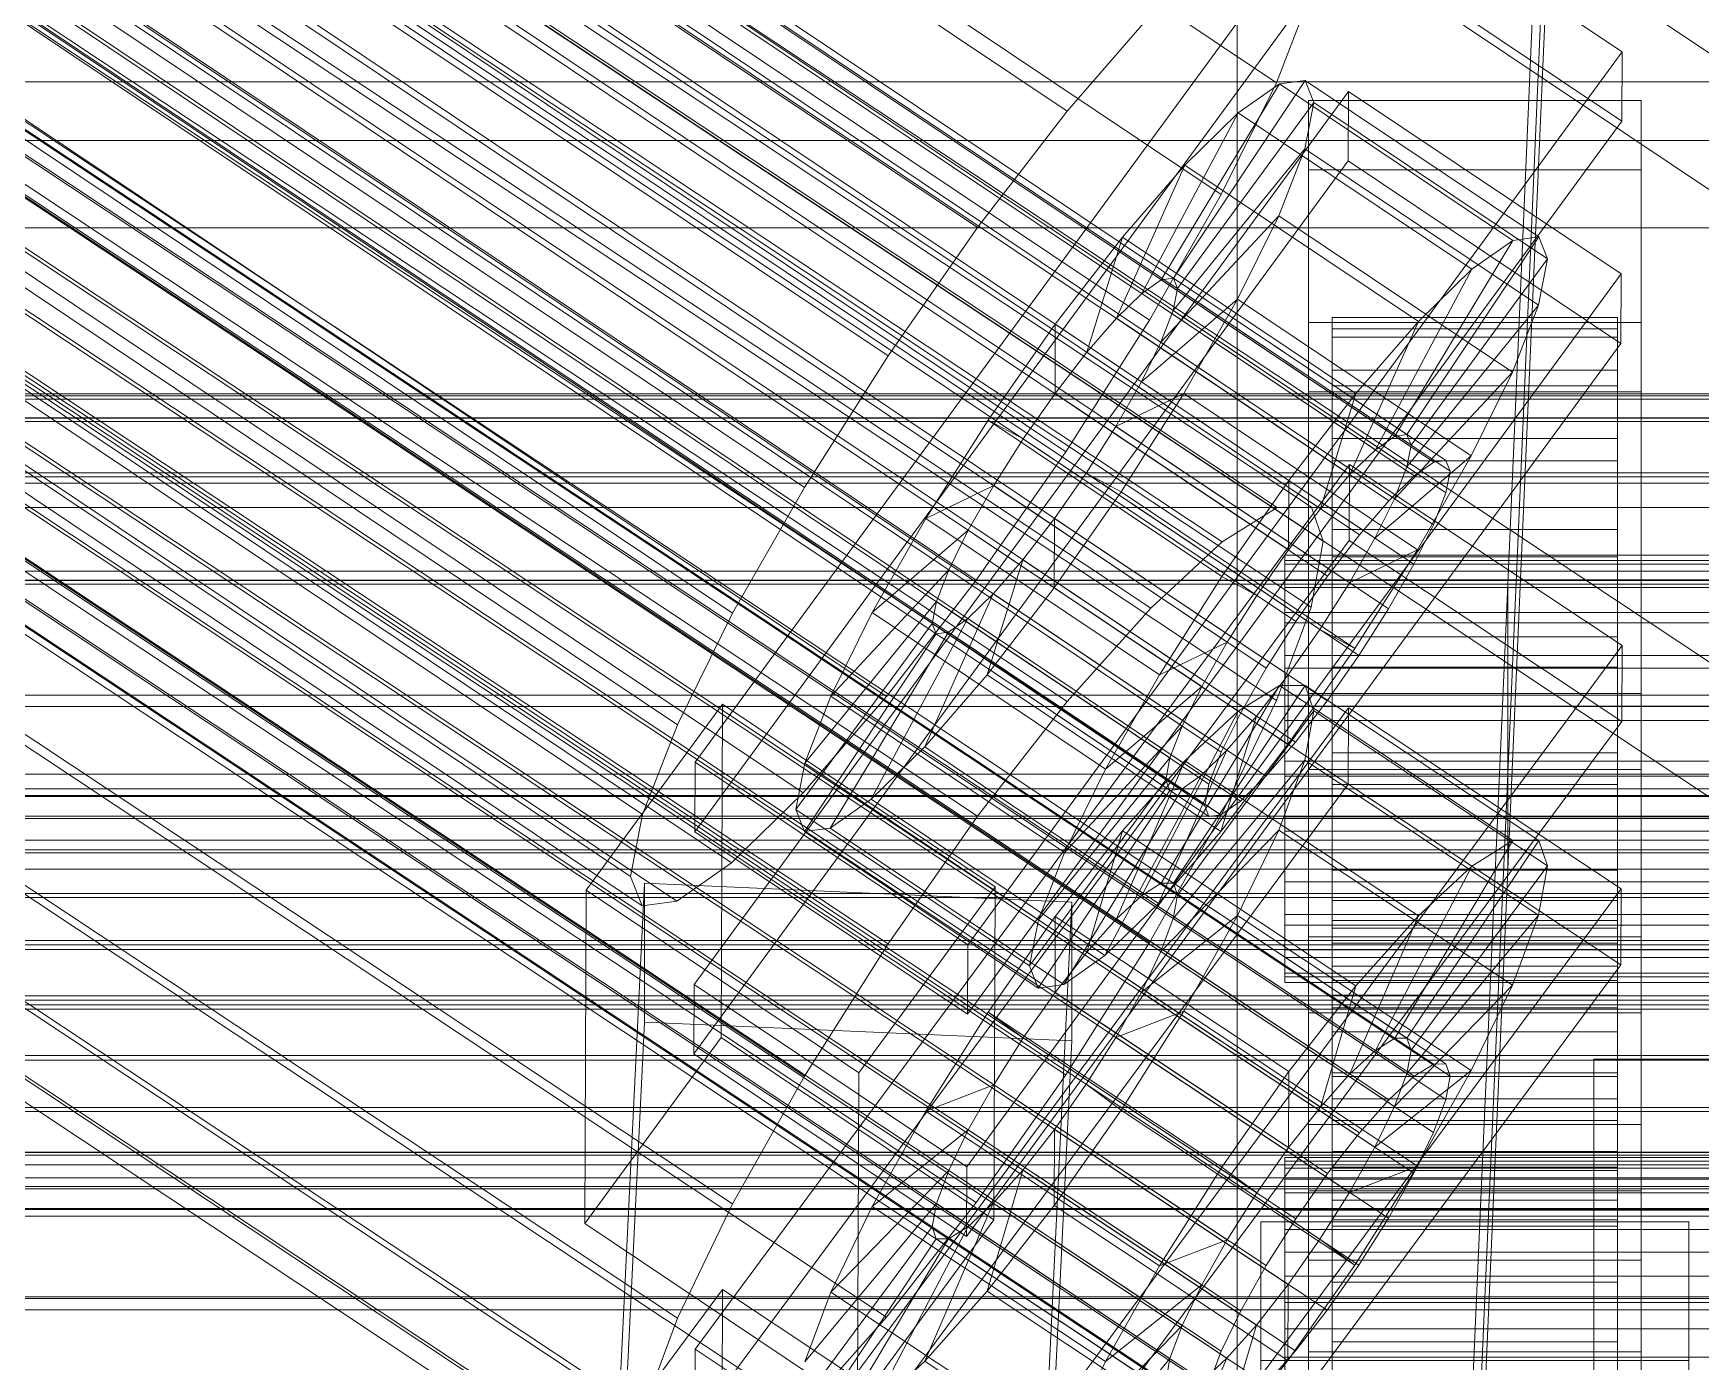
# Model space of a CAD drawing. Header units: millimetres. Extents: x -2500 to 58855, y -53268 to 6837.
# Drawn here: x -200.7 to -130.5, y -33017.7 to -32961.8 of the extents above; entities that cross this region are included whole.
import ezdxf

# ---------------------------------------------------------------- set-up
doc = ezdxf.new("R2010")
doc.units = ezdxf.units.MM
for name, color, linetype, lineweight in [('frontal_adapter-mix', 7, 'Continuous', 0), ('frontal_C01', 7, 'Continuous', 0), ('frontal_C01-mix', 7, 'Continuous', 0), ('frontal_C02', 7, 'Continuous', 0), ('frontal_C03', 7, 'Continuous', 0), ('frontal_mezcladora', 7, 'Continuous', 0), ('frontal_secador', 7, 'Continuous', 0)]:
    doc.layers.add(name, color=color, linetype=linetype, lineweight=lineweight)

msp = doc.modelspace()

# ---------------------------------------------------------------- linework, layer by layer
at = {"layer": 'frontal_adapter-mix'}
for q in [(-150, -33050), (150, -33000)]:
    msp.add_line((-150, -33000), q, dxfattribs=at)
at = {"layer": 'frontal_C01'}
for p, q in [((-332.629, -32859.442), (-148.32, -32981.773)), ((-331.181, -32859.435), (-146.872, -32981.766)), ((-334.938, -32860.889), (-150.629, -32983.22)), ((-330.692, -32860.868), (-146.383, -32983.199)), ((-355.53, -32863.299), (-141.731, -33005.204)), ((-355.017, -32863.297), (-141.218, -33005.201)), ((-356.348, -32863.812), (-142.549, -33005.717)), ((-354.844, -32863.805), (-141.045, -33005.709)), ((-337.95, -32863.678), (-153.641, -32986.009)), ((-331.197, -32863.644), (-146.887, -32985.976)), ((-357.415, -32864.8), (-143.617, -33006.705)), ((-355.022, -32864.788), (-141.224, -33006.693)), ((-358.659, -32866.196), (-144.861, -33008.101)), ((-355.541, -32866.181), (-141.742, -33008.085)), ((-146.196, -33009.81), (-359.995, -32867.905)), ((-356.363, -32867.887), (-142.565, -33009.792)), ((-341.461, -32867.618), (-157.152, -32989.949)), ((-332.659, -32867.574), (-148.35, -32989.906)), ((-361.332, -32869.811), (-147.533, -33011.715)), ((-357.434, -32869.791), (-143.635, -33011.696)), ((-362.578, -32871.783), (-148.779, -33013.687)), ((-358.68, -32871.763), (-144.881, -33013.668)), ((-334.981, -32872.39), (-150.672, -32994.721)), ((-160.922, -32994.772), (-345.231, -32872.441)), ((-363.648, -32873.687), (-149.85, -33015.591)), ((-360.017, -32873.669), (-146.218, -33015.573)), ((-364.471, -32875.393), (-150.672, -33017.298)), ((-361.352, -32875.378), (-147.554, -33017.282)), ((-364.989, -32876.786), (-151.191, -33018.69)), ((-362.596, -32876.774), (-148.798, -33018.678)), ((-365.168, -32877.769), (-151.369, -33019.674)), ((-363.664, -32877.762), (-149.865, -33019.666)), ((-349.002, -32877.818), (-164.693, -33000.15)), ((-338.003, -32877.764), (-153.694, -33000.095)), ((-364.995, -32878.277), (-151.196, -33020.182)), ((-364.482, -32878.275), (-150.683, -33020.179)), ((-352.519, -32883.383), (-168.21, -33005.715)), ((-341.52, -32883.329), (-157.211, -33005.66)), ((-355.541, -32888.757), (-171.232, -33011.088)), ((-345.291, -32888.706), (-160.982, -33011.037)), ((-357.863, -32893.573), (-173.554, -33015.904)), ((-349.061, -32893.529), (-164.752, -33015.86)), ((-359.326, -32897.503), (-175.016, -33019.834)), ((-352.572, -32897.469), (-168.263, -33019.801)), ((-359.83, -32900.279), (-175.521, -33022.611)), ((-355.584, -32900.258), (-171.275, -33022.589)), ((-359.341, -32901.713), (-175.032, -33024.044)), ((-357.893, -32901.705), (-173.584, -33024.037)), ((-130, -32988.369), (-228.298, -32923.125)), ((-228.298, -32928.813), (-130, -32994.056)), ((-450, -32966.322), (450, -32966.322)), ((-172.809, -33017.208), (-145.277, -32979.969)), ((-145.289, -32983.17), (-145.277, -32979.969)), ((-145.277, -32979.969), (-133.809, -32987.58)), ((-150.629, -32983.22), (-148.32, -32981.773)), ((-148.32, -32981.773), (-146.872, -32981.766)), ((-146.872, -32981.766), (-146.383, -32983.199)), ((-145.289, -32983.17), (-172.821, -33020.409)), ((-153.641, -32986.009), (-150.629, -32983.22)), ((-146.383, -32983.199), (-146.887, -32985.976)), ((-133.821, -32990.782), (-145.289, -32983.17)), ((-157.152, -32989.949), (-153.641, -32986.009)), ((-146.887, -32985.976), (-148.35, -32989.906)), ((-133.809, -32987.58), (-161.341, -33024.819)), ((-133.809, -32987.58), (-133.821, -32990.782)), ((-153.199, -32997.592), (-148.226, -32989.272)), ((-152.686, -32997.59), (-147.143, -32989.267)), ((-148.226, -32989.272), (-149.953, -32990.355)), ((-147.143, -32989.267), (-148.226, -32989.272)), ((-148.226, -32989.272), (-138.396, -32995.797)), ((-147.143, -32989.267), (-137.313, -32995.791)), ((-146.777, -32990.339), (-147.143, -32989.267)), ((-172.847, -33027.453), (-145.315, -32990.214)), ((-160.922, -32994.772), (-157.152, -32989.949)), ((-148.35, -32989.906), (-150.672, -32994.721)), ((-147, -32992.808), (-147, -32989.606)), ((-147, -32989.606), (-133, -32989.606)), ((-147, -33035.08), (-147, -32989.606)), ((-145.327, -32993.416), (-145.315, -32990.214)), ((-145.315, -32990.214), (-133.847, -32997.826)), ((-133, -32989.606), (-133, -32992.808)), ((-133, -32989.606), (-133, -33035.08)), ((-161.353, -33028.021), (-133.821, -32990.782)), ((-154.017, -32998.105), (-149.953, -32990.355)), ((-152.513, -32998.097), (-146.777, -32990.339)), ((-149.953, -32990.355), (-152.207, -32992.441)), ((-149.953, -32990.355), (-140.123, -32996.879)), ((-147.155, -32992.416), (-146.777, -32990.339)), ((-146.777, -32990.339), (-136.948, -32996.864)), ((-155.085, -32999.093), (-152.207, -32992.441)), ((-152.207, -32992.441), (-154.833, -32995.389)), ((-152.692, -32999.081), (-147.155, -32992.416)), ((-152.207, -32992.441), (-142.377, -32998.966)), ((-148.249, -32995.356), (-147.155, -32992.416)), ((-147.155, -32992.416), (-137.325, -32998.94)), ((-133, -32992.808), (-147, -32992.808)), ((-147, -32992.808), (-147, -33038.281)), ((-133, -33038.281), (-133, -32992.808)), ((-145.327, -32993.416), (-172.859, -33030.655)), ((-133.859, -33001.028), (-145.327, -32993.416)), ((-164.693, -33000.15), (-160.922, -32994.772)), ((-150.672, -32994.721), (-153.694, -33000.095)), ((-154.833, -32995.389), (-157.653, -32998.996)), ((-156.329, -33000.489), (-154.833, -32995.389)), ((-154.833, -32995.389), (-145.003, -33001.913)), ((-153.21, -33000.474), (-148.249, -32995.356)), ((-149.985, -32998.958), (-148.249, -32995.356)), ((-148.249, -32995.356), (-138.419, -33001.88)), ((-138.396, -32995.797), (-143.369, -33004.116)), ((-137.313, -32995.791), (-142.856, -33004.114)), ((-140.123, -32996.879), (-138.396, -32995.797)), ((-138.396, -32995.797), (-137.313, -32995.791)), ((-137.313, -32995.791), (-136.948, -32996.864)), ((-140.123, -32996.879), (-144.188, -33004.629)), ((-136.948, -32996.864), (-142.683, -33004.622)), ((-142.377, -32998.966), (-140.123, -32996.879)), ((-136.948, -32996.864), (-137.325, -32998.94)), ((-133.847, -32997.826), (-161.379, -33035.065)), ((-154.017, -32998.105), (-153.199, -32997.592)), ((-153.199, -32997.592), (-152.686, -32997.59)), ((-143.369, -33004.116), (-153.199, -32997.592)), ((-142.856, -33004.114), (-152.686, -32997.59)), ((-152.686, -32997.59), (-152.513, -32998.097)), ((-133.847, -32997.826), (-133.859, -33001.028)), ((-155.085, -32999.093), (-154.017, -32998.105)), ((-144.188, -33004.629), (-154.017, -32998.105)), ((-152.513, -32998.097), (-152.692, -32999.081)), ((-142.683, -33004.622), (-152.513, -32998.097)), ((-157.653, -32998.996), (-160.474, -33003.019)), ((-157.653, -32998.996), (-157.665, -33002.198)), ((-147.823, -33005.521), (-157.653, -32998.996)), ((-156.329, -33000.489), (-155.085, -32999.093)), ((-145.255, -33005.617), (-155.085, -32999.093)), ((-154.033, -33002.18), (-149.985, -32998.958)), ((-152.692, -32999.081), (-153.21, -33000.474)), ((-142.862, -33005.605), (-152.692, -32999.081)), ((-152.246, -33002.978), (-149.985, -32998.958)), ((-149.985, -32998.958), (-140.156, -33005.483)), ((-146, -33009.138), (-146, -32999.158)), ((-146, -32999.158), (-146, -32999.489)), ((-146, -32999.158), (-134, -32999.158)), ((-146, -33000.119), (-146, -32999.158)), ((-142.377, -32998.966), (-145.255, -33005.617)), ((-145.003, -33001.913), (-142.377, -32998.966)), ((-137.325, -32998.94), (-142.862, -33005.605)), ((-137.325, -32998.94), (-138.419, -33001.88)), ((-134, -32999.489), (-134, -32999.158)), ((-134, -32999.158), (-134, -33009.138)), ((-134, -32999.158), (-134, -33000.119)), ((-153.694, -33000.095), (-157.211, -33005.66)), ((-147, -33003.054), (-147, -32999.852)), ((-147, -32999.852), (-133, -32999.852)), ((-147, -33045.325), (-147, -32999.852)), ((-146, -33009.295), (-146, -32999.489)), ((-146, -32999.489), (-146, -33001.09)), ((-146, -32999.489), (-134, -32999.489)), ((-134, -33001.09), (-134, -32999.489)), ((-134, -32999.489), (-134, -33009.295)), ((-133, -32999.852), (-133, -33003.054)), ((-133, -32999.852), (-133, -33045.325)), ((-168.21, -33005.715), (-164.693, -33000.15)), ((-157.665, -33002.198), (-156.329, -33000.489)), ((-146.499, -33007.014), (-156.329, -33000.489)), ((-153.21, -33000.474), (-154.033, -33002.18)), ((-143.38, -33006.998), (-153.21, -33000.474)), ((-146, -33009.593), (-146, -33000.119)), ((-146, -33000.119), (-134, -33000.119)), ((-146, -33002.307), (-146, -33000.119)), ((-134, -33000.119), (-134, -33009.593)), ((-134, -33000.119), (-134, -33002.307)), ((-161.391, -33038.267), (-133.859, -33001.028)), ((-146, -33010.053), (-146, -33001.09)), ((-146, -33001.09), (-146, -33003.851)), ((-146, -33001.09), (-134, -33001.09)), ((-134, -33003.851), (-134, -33001.09)), ((-134, -33001.09), (-134, -33010.053)), ((-159.001, -33004.103), (-157.665, -33002.198)), ((-157.665, -33002.198), (-147.835, -33008.722)), ((-154.033, -33002.18), (-155.103, -33004.084)), ((-144.203, -33008.704), (-154.033, -33002.18)), ((-147.823, -33005.521), (-145.003, -33001.913)), ((-145.003, -33001.913), (-146.499, -33007.014)), ((-138.419, -33001.88), (-143.38, -33006.998)), ((-138.419, -33001.88), (-140.156, -33005.483)), ((-146, -33010.629), (-146, -33002.307)), ((-146, -33002.307), (-134, -33002.307)), ((-146, -33005.573), (-146, -33002.307)), ((-134, -33002.307), (-134, -33010.629)), ((-134, -33002.307), (-134, -33005.573)), ((-160.474, -33003.019), (-163.105, -33007.182)), ((-159.001, -33004.103), (-160.474, -33003.019)), ((-160.474, -33003.019), (-150.644, -33009.543)), ((-155.103, -33004.084), (-152.246, -33002.978)), ((-154.877, -33007.141), (-152.246, -33002.978)), ((-152.246, -33002.978), (-142.416, -33009.502)), ((-133, -33003.054), (-147, -33003.054)), ((-147, -33003.054), (-147, -33048.527)), ((-133, -33048.527), (-133, -33003.054)), ((-160.247, -33006.075), (-159.001, -33004.103)), ((-149.171, -33010.628), (-159.001, -33004.103)), ((-155.103, -33004.084), (-156.35, -33006.056)), ((-145.274, -33010.608), (-155.103, -33004.084)), ((-146, -33011.361), (-146, -33003.851)), ((-146, -33003.851), (-146, -33007.585)), ((-146, -33003.851), (-134, -33003.851)), ((-143.369, -33004.116), (-144.188, -33004.629)), ((-142.856, -33004.114), (-143.369, -33004.116)), ((-142.683, -33004.622), (-142.856, -33004.114)), ((-134, -33007.585), (-134, -33003.851)), ((-134, -33003.851), (-134, -33011.361)), ((-144.188, -33004.629), (-145.255, -33005.617)), ((-142.862, -33005.605), (-142.683, -33004.622)), ((-171.232, -33011.088), (-168.21, -33005.715)), ((-157.211, -33005.66), (-160.982, -33011.037)), ((-150.644, -33009.543), (-147.823, -33005.521)), ((-147.835, -33008.722), (-147.823, -33005.521)), ((-145.255, -33005.617), (-146.499, -33007.014)), ((-146, -33012.176), (-146, -33005.573)), ((-146, -33005.573), (-134, -33005.573)), ((-146, -33009.693), (-146, -33005.573)), ((-140.156, -33005.483), (-144.203, -33008.704)), ((-143.617, -33006.705), (-142.549, -33005.717)), ((-143.38, -33006.998), (-142.862, -33005.605)), ((-142.549, -33005.717), (-141.731, -33005.204)), ((-140.156, -33005.483), (-142.416, -33009.502)), ((-141.731, -33005.204), (-141.218, -33005.201)), ((-141.045, -33005.709), (-141.224, -33006.693)), ((-141.218, -33005.201), (-141.045, -33005.709)), ((-134, -33005.573), (-134, -33012.176)), ((-134, -33005.573), (-134, -33009.693)), ((-160.247, -33006.075), (-163.105, -33007.182)), ((-161.318, -33007.979), (-160.247, -33006.075)), ((-150.417, -33012.6), (-160.247, -33006.075)), ((-156.35, -33006.056), (-157.686, -33007.961)), ((-156.35, -33006.056), (-154.877, -33007.141)), ((-146.52, -33012.58), (-156.35, -33006.056)), ((-146.499, -33007.014), (-147.835, -33008.722)), ((-144.861, -33008.101), (-143.617, -33006.705)), ((-144.203, -33008.704), (-143.38, -33006.998)), ((-141.224, -33006.693), (-141.742, -33008.085)), ((-163.105, -33007.182), (-165.365, -33011.201)), ((-163.105, -33007.182), (-153.275, -33013.706)), ((-157.698, -33011.163), (-154.877, -33007.141)), ((-154.877, -33007.141), (-145.047, -33013.665)), ((-146, -33013.129), (-146, -33007.585)), ((-146, -33007.585), (-146, -33012.036)), ((-146, -33007.585), (-134, -33007.585)), ((-134, -33012.036), (-134, -33007.585)), ((-134, -33007.585), (-134, -33013.129)), ((-161.318, -33007.979), (-165.365, -33011.201)), ((-162.14, -33009.686), (-161.318, -33007.979)), ((-151.488, -33014.504), (-161.318, -33007.979)), ((-157.686, -33007.961), (-159.022, -33009.67)), ((-157.686, -33007.961), (-157.698, -33011.163)), ((-147.856, -33014.486), (-157.686, -33007.961)), ((-146.196, -33009.81), (-144.861, -33008.101)), ((-141.742, -33008.085), (-142.565, -33009.792)), ((-147.835, -33008.722), (-149.171, -33010.628)), ((-148, -33009.593), (-148, -33009.138)), ((-148, -33009.138), (-148, -33009.295)), ((-148, -33009.138), (148, -33009.138)), ((-146, -33009.295), (-146, -33009.138)), ((-134, -33009.138), (-146, -33009.138)), ((-146, -33009.138), (-146, -33009.593)), ((-145.274, -33010.608), (-144.203, -33008.704)), ((-134, -33009.138), (-134, -33009.295)), ((-134, -33009.593), (-134, -33009.138)), ((-162.14, -33009.686), (-167.102, -33014.804)), ((-162.659, -33011.078), (-162.14, -33009.686)), ((-152.311, -33016.21), (-162.14, -33009.686)), ((-159.022, -33009.67), (-160.518, -33014.771)), ((-159.022, -33009.67), (-160.266, -33011.066)), ((-149.192, -33016.195), (-159.022, -33009.67)), ((-153.275, -33013.706), (-150.644, -33009.543)), ((-150.644, -33009.543), (-149.171, -33010.628)), ((-148, -33009.295), (-148, -33010.053)), ((-148, -33009.295), (148, -33009.295)), ((-148, -33010.629), (-148, -33009.593)), ((-148, -33009.593), (148, -33009.593)), ((-147.533, -33011.715), (-146.196, -33009.81)), ((-146, -33010.053), (-146, -33009.295)), ((-134, -33009.295), (-146, -33009.295)), ((-134, -33009.593), (-146, -33009.593)), ((-146, -33009.593), (-146, -33010.629)), ((-146, -33014.128), (-146, -33009.693)), ((-146, -33009.693), (-134, -33009.693)), ((-146, -33014.388), (-146, -33009.693)), ((-142.416, -33009.502), (-145.274, -33010.608)), ((-142.416, -33009.502), (-145.047, -33013.665)), ((-142.565, -33009.792), (-143.635, -33011.696)), ((-134, -33009.295), (-134, -33010.053)), ((-134, -33010.629), (-134, -33009.593)), ((-134, -33009.693), (-134, -33014.128)), ((-134, -33009.693), (-134, -33014.388)), ((-149.171, -33010.628), (-150.417, -33012.6)), ((-148, -33010.053), (-148, -33011.361)), ((-148, -33010.053), (148, -33010.053)), ((-148, -33012.176), (-148, -33010.629)), ((-148, -33010.629), (148, -33010.629)), ((-146.52, -33012.58), (-145.274, -33010.608)), ((-146, -33011.361), (-146, -33010.053)), ((-134, -33010.053), (-146, -33010.053)), ((-134, -33010.629), (-146, -33010.629)), ((-146, -33010.629), (-146, -33012.176)), ((-134, -33010.053), (-134, -33011.361)), ((-134, -33012.176), (-134, -33010.629)), ((-173.554, -33015.904), (-171.232, -33011.088)), ((-162.659, -33011.078), (-168.196, -33017.743)), ((-165.365, -33011.201), (-167.102, -33014.804)), ((-165.365, -33011.201), (-155.535, -33017.726)), ((-160.982, -33011.037), (-164.752, -33015.86)), ((-160.266, -33011.066), (-163.144, -33017.718)), ((-162.837, -33012.062), (-162.659, -33011.078)), ((-152.829, -33017.603), (-162.659, -33011.078)), ((-160.266, -33011.066), (-161.333, -33012.055)), ((-160.518, -33014.771), (-157.698, -33011.163)), ((-150.436, -33017.591), (-160.266, -33011.066)), ((-157.698, -33011.163), (-147.868, -33017.687)), ((-148.779, -33013.687), (-147.533, -33011.715)), ((-148, -33011.361), (-148, -33013.129)), ((-148, -33011.361), (148, -33011.361)), ((-146, -33013.129), (-146, -33011.361)), ((-134, -33011.361), (-146, -33011.361)), ((-146, -33012.036), (-146, -33015.238)), ((-134, -33012.036), (-146, -33012.036)), ((-146, -33012.036), (-146, -33016.902)), ((-143.635, -33011.696), (-144.881, -33013.668)), ((-134, -33011.361), (-134, -33013.129)), ((-134, -33015.238), (-134, -33012.036)), ((-134, -33016.902), (-134, -33012.036)), ((-162.837, -33012.062), (-168.573, -33019.82)), ((-162.664, -33012.57), (-168.208, -33020.892)), ((-162.151, -33012.567), (-167.125, -33020.887)), ((-161.333, -33012.055), (-165.397, -33019.804)), ((-162.664, -33012.57), (-162.837, -33012.062)), ((-153.008, -33018.586), (-162.837, -33012.062)), ((-162.151, -33012.567), (-162.664, -33012.57)), ((-152.835, -33019.094), (-162.664, -33012.57)), ((-161.333, -33012.055), (-162.151, -33012.567)), ((-152.321, -33019.092), (-162.151, -33012.567)), ((-151.503, -33018.579), (-161.333, -33012.055)), ((-153.275, -33013.706), (-150.417, -33012.6)), ((-150.417, -33012.6), (-151.488, -33014.504)), ((-148, -33014.128), (-148, -33012.176)), ((-148, -33012.176), (148, -33012.176)), ((-147.856, -33014.486), (-146.52, -33012.58)), ((-145.047, -33013.665), (-146.52, -33012.58)), ((-134, -33012.176), (-146, -33012.176)), ((-146, -33012.176), (-146, -33014.128)), ((-134, -33014.128), (-134, -33012.176)), ((-148, -33013.129), (-148, -33015.238)), ((-148, -33013.129), (148, -33013.129)), ((-146, -33015.238), (-146, -33013.129)), ((-134, -33013.129), (-146, -33013.129)), ((-134, -33013.129), (-134, -33015.238)), ((-155.535, -33017.726), (-153.275, -33013.706)), ((-149.85, -33015.591), (-148.779, -33013.687)), ((-148, -33016.352), (-148, -33014.128)), ((-148, -33014.128), (148, -33014.128)), ((-145.047, -33013.665), (-147.868, -33017.687)), ((-144.881, -33013.668), (-146.218, -33015.573)), ((-134, -33014.128), (-146, -33014.128)), ((-146, -33014.128), (-146, -33016.352)), ((-134, -33016.352), (-134, -33014.128)), ((-177.394, -33022.454), (-171.658, -33014.696)), ((-171.715, -33030.064), (-171.658, -33014.696)), ((-171.658, -33014.696), (-160.19, -33022.307)), ((-167.102, -33014.804), (-168.196, -33017.743)), ((-167.102, -33014.804), (-157.272, -33021.328)), ((-163.144, -33017.718), (-160.518, -33014.771)), ((-160.518, -33014.771), (-150.688, -33021.295)), ((-155.535, -33017.726), (-151.488, -33014.504)), ((-151.488, -33014.504), (-152.311, -33016.21)), ((-149.192, -33016.195), (-147.856, -33014.486)), ((-147.868, -33017.687), (-147.856, -33014.486)), ((-146, -33016.352), (-146, -33014.388)), ((-146, -33014.388), (-134, -33014.388)), ((-146, -33019.337), (-146, -33014.388)), ((-134, -33014.388), (-134, -33016.352)), ((-134, -33014.388), (-134, -33019.337)), ((-148, -33015.238), (-148, -33017.543)), ((148, -33015.238), (-148, -33015.238)), ((-146, -33015.238), (-134, -33015.238)), ((-146, -33017.543), (-146, -33015.238)), ((-134, -33015.238), (-134, -33017.543)), ((-175.016, -33019.834), (-173.554, -33015.904)), ((-164.752, -33015.86), (-168.263, -33019.801)), ((-157.272, -33021.328), (-152.311, -33016.21)), ((-152.311, -33016.21), (-152.829, -33017.603)), ((-150.688, -33021.295), (-149.192, -33016.195)), ((-150.672, -33017.298), (-149.85, -33015.591)), ((-150.436, -33017.591), (-149.192, -33016.195)), ((-146.218, -33015.573), (-147.554, -33017.282)), ((-148, -33018.696), (-148, -33016.352)), ((-148, -33016.352), (148, -33016.352)), ((-134, -33016.352), (-146, -33016.352)), ((-146, -33016.352), (-146, -33018.696)), ((-146, -33017.543), (-146, -33016.902)), ((-146, -33016.902), (-146, -33021.851)), ((-146, -33016.902), (-134, -33016.902)), ((-134, -33018.696), (-134, -33016.352)), ((-134, -33021.851), (-134, -33016.902)), ((-134, -33016.902), (-134, -33017.543)), ((-172.809, -33017.208), (-172.821, -33020.409)), ((-161.341, -33024.819), (-172.809, -33017.208)), ((-158.366, -33024.268), (-152.829, -33017.603)), ((-153.314, -33024.243), (-150.436, -33017.591)), ((-152.829, -33017.603), (-153.008, -33018.586)), ((-151.503, -33018.579), (-150.436, -33017.591)), ((-151.191, -33018.69), (-150.672, -33017.298)), ((-147.554, -33017.282), (-148.798, -33018.678)), ((-148, -33017.543), (-148, -33019.887)), ((-148, -33017.543), (148, -33017.543)), ((-146, -33019.887), (-146, -33017.543)), ((-134, -33017.543), (-146, -33017.543)), ((-134, -33017.543), (-134, -33019.887)), ((-165.397, -33019.804), (-163.144, -33017.718)), ((-163.144, -33017.718), (-153.314, -33024.243)), ((-157.272, -33021.328), (-155.535, -33017.726)), ((-147.868, -33017.687), (-150.688, -33021.295))]:
    msp.add_line(p, q, dxfattribs=at)
at = {"layer": 'frontal_C01-mix'}
for p in [(-150, -32744.944), (150, -33000)]:
    msp.add_line(p, (-150, -33000), dxfattribs=at)
at = {"layer": 'frontal_C02'}
for p, q in [((-355.53, -32836.63), (-141.731, -32979.872)), ((-355.017, -32836.56), (-141.218, -32979.802)), ((-356.348, -32837.206), (-142.549, -32980.447)), ((-354.844, -32837.001), (-141.045, -32980.242)), ((-355.022, -32837.922), (-141.224, -32981.163)), ((-357.415, -32838.247), (-143.617, -32981.489)), ((-355.541, -32839.261), (-141.742, -32982.502)), ((-358.659, -32839.685), (-144.861, -32982.926)), ((-332.659, -32840.412), (-148.35, -32963.896)), ((-146.196, -32984.661), (-359.995, -32841.419)), ((-356.363, -32840.925), (-142.565, -32984.167)), ((-341.461, -32841.609), (-157.152, -32965.093)), ((-357.434, -32842.803), (-143.635, -32986.045)), ((-361.332, -32843.333), (-147.533, -32986.575)), ((-358.68, -32844.766), (-144.881, -32988.007)), ((-362.578, -32845.296), (-148.779, -32988.537)), ((-334.981, -32845.111), (-150.672, -32968.595)), ((-363.648, -32847.174), (-149.85, -32990.415)), ((-360.017, -32846.68), (-146.218, -32989.921)), ((-160.922, -32969.989), (-345.231, -32846.505)), ((-361.352, -32848.415), (-147.554, -32991.656)), ((-364.471, -32848.839), (-150.672, -32992.08)), ((-362.596, -32849.852), (-148.798, -32993.093)), ((-364.989, -32850.177), (-151.191, -32993.419)), ((-338.003, -32850.411), (-153.694, -32973.895)), ((-365.168, -32851.098), (-151.369, -32994.34)), ((-363.664, -32850.894), (-149.865, -32994.135)), ((-364.995, -32851.539), (-151.196, -32994.78)), ((-364.482, -32851.469), (-150.683, -32994.711)), ((-349.002, -32851.906), (-164.693, -32975.39)), ((-341.52, -32855.95), (-157.211, -32979.434)), ((-352.519, -32857.446), (-168.21, -32980.93)), ((-345.291, -32861.352), (-160.982, -32984.836)), ((-355.541, -32862.746), (-171.232, -32986.23)), ((-349.061, -32866.248), (-164.752, -32989.732)), ((-357.863, -32867.444), (-173.554, -32990.928)), ((-352.572, -32870.304), (-168.263, -32993.788)), ((-359.326, -32871.222), (-175.016, -32994.706)), ((-359.83, -32873.821), (-175.521, -32997.305)), ((-355.584, -32873.244), (-171.275, -32996.728)), ((-359.341, -32875.065), (-175.032, -32998.549)), ((-357.893, -32874.868), (-173.584, -32998.352)), ((-130, -32962.739), (-228.298, -32896.881)), ((-228.298, -32902.622), (-130, -32968.48)), ((-172.809, -32992.501), (-145.277, -32954.908)), ((-145.277, -32954.908), (-133.809, -32962.591)), ((-145.289, -32957.831), (-172.821, -32995.424)), ((-133.821, -32965.514), (-145.289, -32957.831)), ((-146.887, -32960.119), (-148.35, -32963.896)), ((-157.152, -32965.093), (-153.641, -32961.037)), ((-133.809, -32962.591), (-161.341, -33000.184)), ((-133.809, -32962.591), (-133.821, -32965.514)), ((300, -32963.86), (-300, -32963.86)), ((-172.847, -33001.853), (-145.315, -32964.26)), ((-153.199, -32972.188), (-148.226, -32963.944)), ((-152.686, -32972.118), (-147.143, -32963.797)), ((-148.35, -32963.896), (-150.672, -32968.595)), ((-148.226, -32963.944), (-149.953, -32965.159)), ((-147.143, -32963.797), (-148.226, -32963.944)), ((-148.226, -32963.944), (-138.396, -32970.53)), ((-147.143, -32963.797), (-137.313, -32970.383)), ((-146.777, -32964.727), (-147.143, -32963.797)), ((-145.327, -32967.183), (-145.315, -32964.26)), ((-145.315, -32964.26), (-133.847, -32971.944)), ((-152.513, -32972.559), (-146.777, -32964.727)), ((-147.155, -32966.671), (-146.777, -32964.727)), ((-147, -32967.561), (-147, -32964.638)), ((-147, -32964.638), (-133, -32964.638)), ((-147, -33010.542), (-147, -32964.638)), ((-146.777, -32964.727), (-136.948, -32971.313)), ((-133, -32964.638), (-133, -32967.561)), ((-133, -32964.638), (-133, -33010.542)), ((-161.353, -33003.107), (-133.821, -32965.514)), ((-160.922, -32969.989), (-157.152, -32965.093)), ((-154.017, -32972.763), (-149.953, -32965.159)), ((-149.953, -32965.159), (-152.207, -32967.358)), ((-149.953, -32965.159), (-140.123, -32971.745)), ((-152.692, -32973.48), (-147.155, -32966.671)), ((-148.249, -32969.497), (-147.155, -32966.671)), ((-147.155, -32966.671), (-137.325, -32973.257)), ((-145.327, -32967.183), (-172.859, -33004.776)), ((-155.085, -32973.805), (-152.207, -32967.358)), ((-152.207, -32967.358), (-154.833, -32970.392)), ((-152.207, -32967.358), (-142.377, -32973.944)), ((-133, -32967.561), (-147, -32967.561)), ((-147, -32967.561), (-147, -33013.465)), ((-133.859, -32974.867), (-145.327, -32967.183)), ((-133, -33013.465), (-133, -32967.561)), ((-150.672, -32968.595), (-153.694, -32973.895)), ((-153.21, -32974.818), (-148.249, -32969.497)), ((-149.985, -32973.012), (-148.249, -32969.497)), ((-148.249, -32969.497), (-138.419, -32976.083)), ((-164.693, -32975.39), (-160.922, -32969.989)), ((-154.833, -32970.392), (-157.653, -32974.055)), ((-156.329, -32975.243), (-154.833, -32970.392)), ((-154.833, -32970.392), (-145.003, -32976.978)), ((-138.396, -32970.53), (-143.369, -32978.774)), ((-137.313, -32970.383), (-142.856, -32978.704)), ((-140.123, -32971.745), (-138.396, -32970.53)), ((-138.396, -32970.53), (-137.313, -32970.383)), ((-137.313, -32970.383), (-136.948, -32971.313)), ((-136.948, -32971.313), (-142.683, -32979.145)), ((-136.948, -32971.313), (-137.325, -32973.257)), ((-133.847, -32971.944), (-161.379, -33009.537)), ((-140.123, -32971.745), (-144.188, -32979.349)), ((-142.377, -32973.944), (-140.123, -32971.745)), ((-133.847, -32971.944), (-133.859, -32974.867)), ((-154.017, -32972.763), (-153.199, -32972.188)), ((-153.199, -32972.188), (-152.686, -32972.118)), ((-143.369, -32978.774), (-153.199, -32972.188)), ((-152.513, -32972.559), (-152.692, -32973.48)), ((-142.856, -32978.704), (-152.686, -32972.118)), ((-152.686, -32972.118), (-152.513, -32972.559)), ((-142.683, -32979.145), (-152.513, -32972.559)), ((-155.085, -32973.805), (-154.017, -32972.763)), ((-154.033, -32976.483), (-149.985, -32973.012)), ((-144.188, -32979.349), (-154.017, -32972.763)), ((-152.246, -32976.976), (-149.985, -32973.012)), ((-149.985, -32973.012), (-140.156, -32979.598)), ((-137.325, -32973.257), (-142.862, -32980.066)), ((-137.325, -32973.257), (-138.419, -32976.083)), ((-157.653, -32974.055), (-160.474, -32978.095)), ((-157.653, -32974.055), (-157.665, -32976.977)), ((-147.823, -32980.64), (-157.653, -32974.055)), ((-153.694, -32973.895), (-157.211, -32979.434)), ((-156.329, -32975.243), (-155.085, -32973.805)), ((-145.255, -32980.391), (-155.085, -32973.805)), ((-152.692, -32973.48), (-153.21, -32974.818)), ((-142.862, -32980.066), (-152.692, -32973.48)), ((-147, -32976.913), (-147, -32973.991)), ((-147, -32973.991), (-133, -32973.991)), ((-147, -33019.895), (-147, -32973.991)), ((-146, -32983.777), (-146, -32973.783)), ((-146, -32973.783), (-146, -32974.259)), ((-146, -32973.783), (-134, -32973.783)), ((-146, -32974.601), (-146, -32973.783)), ((-142.377, -32973.944), (-145.255, -32980.391)), ((-145.003, -32976.978), (-142.377, -32973.944)), ((-134, -32974.259), (-134, -32973.783)), ((-134, -32973.783), (-134, -32983.777)), ((-134, -32973.783), (-134, -32974.601)), ((-133, -32973.991), (-133, -32976.913)), ((-133, -32973.991), (-133, -33019.895)), ((-153.21, -32974.818), (-154.033, -32976.483)), ((-143.38, -32981.404), (-153.21, -32974.818)), ((-146, -32984.002), (-146, -32974.259)), ((-146, -32974.259), (-146, -32975.996)), ((-146, -32974.259), (-134, -32974.259)), ((-146, -32984.164), (-146, -32974.601)), ((-146, -32974.601), (-134, -32974.601)), ((-146, -32976.657), (-146, -32974.601)), ((-134, -32975.996), (-134, -32974.259)), ((-134, -32974.259), (-134, -32984.002)), ((-134, -32974.601), (-134, -32984.164)), ((-134, -32974.601), (-134, -32976.657)), ((-168.21, -32980.93), (-164.693, -32975.39)), ((-161.391, -33012.459), (-133.859, -32974.867)), ((-157.665, -32976.977), (-156.329, -32975.243)), ((-146.499, -32981.828), (-156.329, -32975.243)), ((-146, -32984.825), (-146, -32975.996)), ((-146, -32975.996), (-146, -32978.877)), ((-146, -32975.996), (-134, -32975.996)), ((-138.419, -32976.083), (-143.38, -32981.404)), ((-138.419, -32976.083), (-140.156, -32979.598)), ((-134, -32978.877), (-134, -32975.996)), ((-134, -32975.996), (-134, -32984.825)), ((-154.033, -32976.483), (-155.103, -32978.361)), ((-144.203, -32983.069), (-154.033, -32976.483)), ((-133, -32976.913), (-147, -32976.913)), ((-147, -32976.913), (-147, -33022.817)), ((-146, -32985.138), (-146, -32976.657)), ((-146, -32976.657), (-134, -32976.657)), ((-146, -32979.812), (-146, -32976.657)), ((-134, -32976.657), (-134, -32985.138)), ((-134, -32976.657), (-134, -32979.812)), ((-133, -33022.817), (-133, -32976.913)), ((300, -32977.08), (-300, -32977.08)), ((250, -32976.99), (-250, -32976.99)), ((-159.001, -32978.891), (-157.665, -32976.977)), ((-157.665, -32976.977), (-147.835, -32983.563)), ((-155.103, -32978.361), (-152.246, -32976.976)), ((-154.877, -32981.12), (-152.246, -32976.976)), ((-152.246, -32976.976), (-142.416, -32983.562)), ((-147.823, -32980.64), (-145.003, -32976.978)), ((-145.003, -32976.978), (-146.499, -32981.828)), ((-160.474, -32978.095), (-163.105, -32982.239)), ((-159.001, -32978.891), (-160.474, -32978.095)), ((-160.474, -32978.095), (-150.644, -32984.681)), ((-155.103, -32978.361), (-156.35, -32980.324)), ((-145.274, -32984.947), (-155.103, -32978.361)), ((-160.247, -32980.854), (-159.001, -32978.891)), ((-149.171, -32985.477), (-159.001, -32978.891)), ((-146, -32986.19), (-146, -32978.877)), ((-146, -32978.877), (-146, -32982.705)), ((-146, -32978.877), (-134, -32978.877)), ((-143.369, -32978.774), (-144.188, -32979.349)), ((-142.856, -32978.704), (-143.369, -32978.774)), ((-142.683, -32979.145), (-142.856, -32978.704)), ((-134, -32982.705), (-134, -32978.877)), ((-134, -32978.877), (-134, -32986.19)), ((-157.211, -32979.434), (-160.982, -32984.836)), ((-144.188, -32979.349), (-145.255, -32980.391)), ((-140.156, -32979.598), (-144.203, -32983.069)), ((-142.862, -32980.066), (-142.683, -32979.145)), ((-140.156, -32979.598), (-142.416, -32983.562)), ((300, -32980.321), (-300, -32980.321)), ((-156.35, -32980.324), (-157.686, -32982.238)), ((-156.35, -32980.324), (-154.877, -32981.12)), ((-146.52, -32986.91), (-156.35, -32980.324)), ((-145.255, -32980.391), (-146.499, -32981.828)), ((-146, -32986.633), (-146, -32979.812)), ((-146, -32979.812), (-134, -32979.812)), ((-146, -32983.85), (-146, -32979.812)), ((-143.617, -32981.489), (-142.549, -32980.447)), ((-143.38, -32981.404), (-142.862, -32980.066)), ((-142.549, -32980.447), (-141.731, -32979.872)), ((-141.731, -32979.872), (-141.218, -32979.802)), ((-141.045, -32980.242), (-141.224, -32981.163)), ((-141.218, -32979.802), (-141.045, -32980.242)), ((-134, -32979.812), (-134, -32986.633)), ((-134, -32979.812), (-134, -32983.85)), ((-171.232, -32986.23), (-168.21, -32980.93)), ((-160.247, -32980.854), (-163.105, -32982.239)), ((-161.318, -32982.732), (-160.247, -32980.854)), ((-150.417, -32987.44), (-160.247, -32980.854)), ((-157.698, -32985.161), (-154.877, -32981.12)), ((-154.877, -32981.12), (-145.047, -32987.706)), ((-150.644, -32984.681), (-147.823, -32980.64)), ((-147.835, -32983.563), (-147.823, -32980.64)), ((-141.224, -32981.163), (-141.742, -32982.502)), ((-250, -32981.769), (250, -32981.769)), ((-146.499, -32981.828), (-147.835, -32983.563)), ((-144.861, -32982.926), (-143.617, -32981.489)), ((-144.203, -32983.069), (-143.38, -32981.404)), ((-163.105, -32982.239), (-165.365, -32986.203)), ((-163.105, -32982.239), (-153.275, -32988.825)), ((-157.686, -32982.238), (-159.022, -32983.973)), ((-157.686, -32982.238), (-157.698, -32985.161)), ((-147.856, -32988.824), (-157.686, -32982.238)), ((-141.742, -32982.502), (-142.565, -32984.167)), ((-161.318, -32982.732), (-165.365, -32986.203)), ((-162.14, -32984.397), (-161.318, -32982.732)), ((-151.488, -32989.318), (-161.318, -32982.732)), ((-146.196, -32984.661), (-144.861, -32982.926)), ((-146, -32988.003), (-146, -32982.705)), ((-146, -32982.705), (-146, -32987.218)), ((-146, -32982.705), (-134, -32982.705)), ((-145.274, -32984.947), (-144.203, -32983.069)), ((-134, -32987.218), (-134, -32982.705)), ((-134, -32982.705), (-134, -32988.003)), ((-159.022, -32983.973), (-160.518, -32988.823)), ((-159.022, -32983.973), (-160.266, -32985.41)), ((-149.192, -32990.559), (-159.022, -32983.973)), ((-147.835, -32983.563), (-149.171, -32985.477)), ((-148, -32984.164), (-148, -32983.777)), ((-148, -32983.777), (-148, -32984.002)), ((-148, -32983.777), (148, -32983.777)), ((-146, -32984.002), (-146, -32983.777)), ((-134, -32983.777), (-146, -32983.777)), ((-146, -32983.777), (-146, -32984.164)), ((-146, -32988.545), (-146, -32983.85)), ((-146, -32983.85), (-134, -32983.85)), ((-146, -32988.495), (-146, -32983.85)), ((-142.416, -32983.562), (-145.274, -32984.947)), ((-142.416, -32983.562), (-145.047, -32987.706)), ((-134, -32983.777), (-134, -32984.002)), ((-134, -32984.164), (-134, -32983.777)), ((-134, -32983.85), (-134, -32988.545)), ((-134, -32983.85), (-134, -32988.495)), ((-162.14, -32984.397), (-167.102, -32989.718)), ((-162.659, -32985.735), (-162.14, -32984.397)), ((-152.311, -32990.983), (-162.14, -32984.397)), ((-153.275, -32988.825), (-150.644, -32984.681)), ((-150.644, -32984.681), (-149.171, -32985.477)), ((-148, -32984.002), (-148, -32984.825)), ((-148, -32984.002), (148, -32984.002)), ((-148, -32985.138), (-148, -32984.164)), ((-148, -32984.164), (148, -32984.164)), ((-147.533, -32986.575), (-146.196, -32984.661)), ((-146, -32984.825), (-146, -32984.002)), ((-134, -32984.002), (-146, -32984.002)), ((-134, -32984.164), (-146, -32984.164)), ((-146, -32984.164), (-146, -32985.138)), ((-142.565, -32984.167), (-143.635, -32986.045)), ((-134, -32984.002), (-134, -32984.825)), ((-134, -32985.138), (-134, -32984.164)), ((300, -32984.83), (-300, -32984.83)), ((-160.982, -32984.836), (-164.752, -32989.732)), ((-160.518, -32988.823), (-157.698, -32985.161)), ((-157.698, -32985.161), (-147.868, -32991.746)), ((-148, -32984.825), (-148, -32986.19)), ((-148, -32984.825), (148, -32984.825)), ((-148, -32986.633), (-148, -32985.138)), ((-148, -32985.138), (148, -32985.138)), ((-146.52, -32986.91), (-145.274, -32984.947)), ((-146, -32986.19), (-146, -32984.825)), ((-134, -32984.825), (-146, -32984.825)), ((-134, -32985.138), (-146, -32985.138)), ((-146, -32985.138), (-146, -32986.633)), ((-134, -32984.825), (-134, -32986.19)), ((-134, -32986.633), (-134, -32985.138)), ((-162.659, -32985.735), (-168.196, -32992.544)), ((-160.266, -32985.41), (-163.144, -32991.857)), ((-162.837, -32986.656), (-162.659, -32985.735)), ((-152.829, -32992.321), (-162.659, -32985.735)), ((-160.266, -32985.41), (-161.333, -32986.452)), ((-150.436, -32991.996), (-160.266, -32985.41)), ((-149.171, -32985.477), (-150.417, -32987.44)), ((-143.635, -32986.045), (-144.881, -32988.007)), ((-173.554, -32990.928), (-171.232, -32986.23)), ((-162.837, -32986.656), (-168.573, -32994.488)), ((-165.365, -32986.203), (-167.102, -32989.718)), ((-161.333, -32986.452), (-165.397, -32994.056)), ((-165.365, -32986.203), (-155.535, -32992.789)), ((-162.664, -32987.097), (-162.837, -32986.656)), ((-153.008, -32993.242), (-162.837, -32986.656)), ((-161.333, -32986.452), (-162.151, -32987.027)), ((-151.503, -32993.038), (-161.333, -32986.452)), ((-148.779, -32988.537), (-147.533, -32986.575)), ((-148, -32986.19), (-148, -32988.003)), ((-148, -32986.19), (148, -32986.19)), ((-148, -32988.545), (-148, -32986.633)), ((-148, -32986.633), (148, -32986.633)), ((-146, -32988.003), (-146, -32986.19)), ((-134, -32986.19), (-146, -32986.19)), ((-134, -32986.633), (-146, -32986.633)), ((-146, -32986.633), (-146, -32988.545)), ((-134, -32986.19), (-134, -32988.003)), ((-134, -32988.545), (-134, -32986.633)), ((-162.664, -32987.097), (-168.208, -32995.418)), ((-162.151, -32987.027), (-167.125, -32995.271)), ((-162.151, -32987.027), (-162.664, -32987.097)), ((-152.835, -32993.683), (-162.664, -32987.097)), ((-152.321, -32993.613), (-162.151, -32987.027)), ((-153.275, -32988.825), (-150.417, -32987.44)), ((-150.417, -32987.44), (-151.488, -32989.318)), ((-147.856, -32988.824), (-146.52, -32986.91)), ((-145.047, -32987.706), (-146.52, -32986.91)), ((-146, -32987.218), (-146, -32990.141)), ((-134, -32987.218), (-146, -32987.218)), ((-146, -32987.218), (-146, -32992.11)), ((-134, -32990.141), (-134, -32987.218)), ((-134, -32992.11), (-134, -32987.218)), ((-148, -32988.003), (-148, -32990.141)), ((-148, -32988.003), (148, -32988.003)), ((-145.047, -32987.706), (-147.868, -32991.746)), ((-144.881, -32988.007), (-146.218, -32989.921)), ((-146, -32990.141), (-146, -32988.003)), ((-134, -32988.003), (-146, -32988.003)), ((-134, -32988.003), (-134, -32990.141)), ((-163.144, -32991.857), (-160.518, -32988.823)), ((-160.518, -32988.823), (-150.688, -32995.409)), ((-155.535, -32992.789), (-153.275, -32988.825)), ((-149.85, -32990.415), (-148.779, -32988.537)), ((-149.192, -32990.559), (-147.856, -32988.824)), ((-148, -32990.746), (-148, -32988.545)), ((-148, -32988.545), (148, -32988.545)), ((-147.868, -32991.746), (-147.856, -32988.824)), ((-146, -32990.746), (-146, -32988.495)), ((-146, -32988.495), (-134, -32988.495)), ((-146, -32993.432), (-146, -32988.495)), ((-134, -32988.545), (-146, -32988.545)), ((-146, -32988.545), (-146, -32990.746)), ((-134, -32988.495), (-134, -32990.746)), ((-134, -32988.495), (-134, -32993.432)), ((-134, -32990.746), (-134, -32988.545)), ((-155.535, -32992.789), (-151.488, -32989.318)), ((-151.488, -32989.318), (-152.311, -32990.983)), ((-177.394, -32997.89), (-171.658, -32990.058)), ((-171.715, -33004.086), (-171.658, -32990.058)), ((-171.658, -32990.058), (-160.19, -32997.741)), ((-164.752, -32989.732), (-168.263, -32993.788)), ((-167.102, -32989.718), (-168.196, -32992.544)), ((-167.102, -32989.718), (-157.272, -32996.304)), ((-148, -32990.141), (-148, -32992.458)), ((148, -32990.141), (-148, -32990.141)), ((-146.218, -32989.921), (-147.554, -32991.656)), ((-146, -32990.141), (-134, -32990.141)), ((-146, -32992.458), (-146, -32990.141)), ((-134, -32990.141), (-134, -32992.458)), ((-175.016, -32994.706), (-173.554, -32990.928)), ((-157.272, -32996.304), (-152.311, -32990.983)), ((-152.311, -32990.983), (-152.829, -32992.321)), ((-150.688, -32995.409), (-149.192, -32990.559)), ((-150.672, -32992.08), (-149.85, -32990.415)), ((-150.436, -32991.996), (-149.192, -32990.559)), ((-148, -32993.084), (-148, -32990.746)), ((-148, -32990.746), (148, -32990.746)), ((-134, -32990.746), (-146, -32990.746)), ((-146, -32990.746), (-146, -32993.084)), ((-134, -32993.084), (-134, -32990.746)), ((-147.554, -32991.656), (-148.798, -32993.093)), ((-165.397, -32994.056), (-163.144, -32991.857)), ((-163.144, -32991.857), (-153.314, -32998.443)), ((-158.366, -32999.13), (-152.829, -32992.321)), ((-153.314, -32998.443), (-150.436, -32991.996)), ((-152.829, -32992.321), (-153.008, -32993.242)), ((-151.503, -32993.038), (-150.436, -32991.996)), ((-151.191, -32993.419), (-150.672, -32992.08)), ((-147.868, -32991.746), (-150.688, -32995.409)), ((-146, -32992.458), (-146, -32992.11)), ((-146, -32992.11), (-146, -32997.047)), ((-146, -32992.11), (-134, -32992.11)), ((-134, -32997.047), (-134, -32992.11)), ((-134, -32992.11), (-134, -32992.458)), ((-172.809, -32992.501), (-172.821, -32995.424)), ((-161.341, -33000.184), (-172.809, -32992.501)), ((-168.196, -32992.544), (-168.573, -32994.488)), ((-168.196, -32992.544), (-158.366, -32999.13)), ((-157.272, -32996.304), (-155.535, -32992.789)), ((-155.567, -33000.642), (-151.503, -32993.038)), ((-152.321, -32993.613), (-151.503, -32993.038)), ((-148.798, -32993.093), (-149.865, -32994.135)), ((-148, -32992.458), (-148, -32994.797)), ((-148, -32992.458), (148, -32992.458)), ((-148, -32995.402), (-148, -32993.084)), ((-148, -32993.084), (148, -32993.084)), ((-146, -32994.797), (-146, -32992.458)), ((-134, -32992.458), (-146, -32992.458)), ((-146, -32993.084), (-146, -32993.432)), ((-134, -32993.084), (-146, -32993.084)), ((-146, -32993.084), (-146, -32995.402)), ((-134, -32992.458), (-134, -32994.797)), ((-134, -32993.432), (-134, -32993.084)), ((-134, -32995.402), (-134, -32993.084)), ((-168.263, -32993.788), (-171.275, -32996.728)), ((-158.743, -33001.074), (-153.008, -32993.242)), ((-158.378, -33002.004), (-152.835, -32993.683)), ((-157.295, -33001.857), (-152.321, -32993.613)), ((-153.008, -32993.242), (-152.835, -32993.683)), ((-152.835, -32993.683), (-152.321, -32993.613)), ((-151.369, -32994.34), (-151.191, -32993.419)), ((-146, -32993.432), (-134, -32993.432)), ((-146, -32998.324), (-146, -32993.432)), ((-134, -32993.432), (-134, -32998.324)), ((-168.573, -32994.488), (-168.208, -32995.418)), ((-168.573, -32994.488), (-158.743, -33001.074)), ((-167.125, -32995.271), (-165.397, -32994.056)), ((-165.397, -32994.056), (-155.567, -33000.642)), ((-151.196, -32994.78), (-151.369, -32994.34)), ((-149.865, -32994.135), (-150.683, -32994.711)), ((-175.521, -32997.305), (-175.016, -32994.706)), ((-150.683, -32994.711), (-151.196, -32994.78)), ((-148, -32994.797), (-148, -32996.997)), ((-148, -32994.797), (148, -32994.797)), ((-146, -32996.997), (-146, -32994.797)), ((-146, -32994.797), (-146, -32997.047)), ((-134, -32994.797), (-146, -32994.797)), ((-134, -32997.047), (-134, -32994.797)), ((-134, -32994.797), (-134, -32996.997)), ((-172.821, -32995.424), (-161.353, -33003.107)), ((-168.208, -32995.418), (-167.125, -32995.271)), ((-168.208, -32995.418), (-158.378, -33002.004)), ((-167.125, -32995.271), (-157.295, -33001.857)), ((-150.688, -32995.409), (-153.314, -32998.443)), ((-148, -32997.54), (-148, -32995.402)), ((-148, -32995.402), (148, -32995.402)), ((-146, -32995.402), (-146, -32998.324)), ((-134, -32995.402), (-146, -32995.402)), ((-146, -32995.402), (-146, -32997.54)), ((-134, -32998.324), (-134, -32995.402)), ((-134, -32997.54), (-134, -32995.402)), ((-158.366, -32999.13), (-157.272, -32996.304)), ((-175.032, -32998.549), (-175.521, -32997.305)), ((-171.275, -32996.728), (-173.584, -32998.352)), ((-148, -32996.997), (-148, -32998.91)), ((-148, -32996.997), (148, -32996.997)), ((-146, -32998.91), (-146, -32996.997)), ((-146, -32996.997), (-146, -33001.693)), ((-134, -32996.997), (-146, -32996.997)), ((-146, -32997.047), (-146, -33001.693)), ((-146, -32997.047), (-134, -32997.047)), ((-134, -33001.693), (-134, -32996.997)), ((-134, -32996.997), (-134, -32998.91)), ((-134, -33001.693), (-134, -32997.047)), ((-177.811, -33056.97), (-174.943, -32997.593)), ((-177.394, -32997.89), (-177.451, -33011.918)), ((-165.926, -33005.573), (-177.394, -32997.89)), ((-174.943, -33003.44), (-174.943, -32997.593)), ((-174.943, -32997.593), (-156.962, -32998.388)), ((-160.19, -32997.741), (-165.926, -33005.573)), ((-160.19, -32997.741), (-160.247, -33011.77)), ((-148, -32999.353), (-148, -32997.54)), ((-148, -32997.54), (148, -32997.54)), ((-146, -32997.54), (-146, -33002.838)), ((-134, -32997.54), (-146, -32997.54)), ((-146, -32997.54), (-146, -32999.353)), ((-134, -33002.838), (-134, -32997.54)), ((-134, -32999.353), (-134, -32997.54)), ((-173.584, -32998.352), (-175.032, -32998.549)), ((-156.962, -32998.388), (-159.83, -33057.765)), ((-156.962, -32998.388), (-156.962, -33004.234)), ((-153.314, -32998.443), (-155.567, -33000.642)), ((-146, -32998.324), (-134, -32998.324)), ((-146, -33002.838), (-146, -32998.324)), ((-134, -32998.324), (-134, -33002.838)), ((-158.743, -33001.074), (-158.366, -32999.13)), ((-148, -32998.91), (-148, -33000.404)), ((-148, -32998.91), (148, -32998.91)), ((-148, -33000.717), (-148, -32999.353)), ((-148, -32999.353), (148, -32999.353)), ((-146, -33000.404), (-146, -32998.91)), ((-146, -32998.91), (-146, -33005.731)), ((-134, -32998.91), (-146, -32998.91)), ((-146, -32999.353), (-146, -33006.666)), ((-134, -32999.353), (-146, -32999.353)), ((-146, -32999.353), (-146, -33000.717)), ((-134, -33005.731), (-134, -32998.91)), ((-134, -32998.91), (-134, -33000.404)), ((-134, -33006.666), (-134, -32999.353)), ((-134, -33000.717), (-134, -32999.353)), ((-161.353, -33003.107), (-161.341, -33000.184)), ((-155.567, -33000.642), (-157.295, -33001.857)), ((-148, -33000.404), (-148, -33001.378)), ((-148, -33000.404), (148, -33000.404)), ((-148, -33001.54), (-148, -33000.717)), ((-148, -33000.717), (148, -33000.717)), ((-146, -33001.378), (-146, -33000.404)), ((-146, -33000.404), (-146, -33008.885)), ((-134, -33000.404), (-146, -33000.404)), ((-146, -33000.717), (-146, -33009.546)), ((-134, -33000.717), (-146, -33000.717)), ((-146, -33000.717), (-146, -33001.54)), ((-134, -33008.885), (-134, -33000.404)), ((-134, -33000.404), (-134, -33001.378)), ((-134, -33009.546), (-134, -33000.717)), ((-134, -33001.54), (-134, -33000.717)), ((-158.378, -33002.004), (-158.743, -33001.074)), ((-148, -33001.378), (-148, -33001.766)), ((-148, -33001.378), (148, -33001.378)), ((-146, -33001.766), (-146, -33001.378)), ((-146, -33001.378), (-146, -33010.942)), ((-134, -33001.378), (-146, -33001.378)), ((-134, -33010.942), (-134, -33001.378)), ((-134, -33001.378), (-134, -33001.766)), ((-172.847, -33001.853), (-172.859, -33004.776)), ((-161.379, -33009.537), (-172.847, -33001.853)), ((-157.295, -33001.857), (-158.378, -33002.004)), ((-148, -33001.766), (-148, -33001.54)), ((-148, -33001.54), (148, -33001.54)), ((-148, -33001.766), (148, -33001.766)), ((-146, -33001.54), (-146, -33011.284)), ((-134, -33001.54), (-146, -33001.54)), ((-146, -33001.54), (-146, -33001.766)), ((-146, -33001.693), (-146, -33005.731)), ((-146, -33001.693), (-134, -33001.693)), ((-146, -33001.766), (-146, -33011.76)), ((-134, -33001.766), (-146, -33001.766)), ((-134, -33011.284), (-134, -33001.54)), ((-134, -33001.766), (-134, -33001.54)), ((-134, -33005.731), (-134, -33001.693)), ((-134, -33011.76), (-134, -33001.766)), ((-146, -33002.838), (-134, -33002.838)), ((-146, -33006.666), (-146, -33002.838)), ((-134, -33002.838), (-134, -33006.666)), ((-177.811, -33062.817), (-174.943, -33003.44)), ((-156.962, -33004.234), (-174.943, -33003.44)), ((-171.715, -33004.086), (-177.451, -33011.918)), ((-160.247, -33011.77), (-171.715, -33004.086)), ((-159.83, -33063.611), (-156.962, -33004.234)), ((-172.859, -33004.776), (-161.391, -33012.459)), ((-165.983, -33019.602), (-165.926, -33005.573)), ((-146, -33005.731), (-146, -33008.885)), ((-146, -33005.731), (-134, -33005.731)), ((-134, -33008.885), (-134, -33005.731)), ((-146, -33006.666), (-134, -33006.666)), ((-146, -33009.546), (-146, -33006.666)), ((-134, -33006.666), (-134, -33009.546)), ((-147, -33021.781), (-147, -33007.753)), ((-147, -33007.753), (-133, -33007.753)), ((-147, -33017.316), (-147, -33007.753)), ((-133, -33007.753), (-133, -33021.781)), ((-133, -33007.753), (-133, -33017.316)), ((-146, -33008.885), (-146, -33010.942)), ((-146, -33008.885), (-134, -33008.885)), ((-134, -33010.942), (-134, -33008.885)), ((-161.391, -33012.459), (-161.379, -33009.537)), ((-146, -33009.546), (-134, -33009.546)), ((-146, -33011.284), (-146, -33009.546)), ((-134, -33009.546), (-134, -33011.284)), ((-133, -33010.542), (-147, -33010.542)), ((-147, -33010.542), (-147, -33013.465)), ((-133, -33013.465), (-133, -33010.542)), ((-146, -33010.942), (-146, -33011.76)), ((-146, -33010.942), (-134, -33010.942)), ((-146, -33011.284), (-134, -33011.284)), ((-146, -33011.76), (-146, -33011.284)), ((-134, -33011.76), (-134, -33010.942)), ((-134, -33011.284), (-134, -33011.76)), ((-177.451, -33011.918), (-165.983, -33019.602)), ((-165.983, -33019.602), (-160.247, -33011.77)), ((-149, -33017.69), (-149, -33011.844)), ((-149, -33011.844), (-131, -33011.844)), ((-149, -33057.366), (-149, -33011.844)), ((-146, -33011.76), (-134, -33011.76)), ((-131, -33011.844), (-131, -33017.69)), ((-131, -33011.844), (-131, -33057.366)), ((-147, -33013.465), (-133, -33013.465)), ((-133, -33017.316), (-147, -33017.316)), ((-147, -33017.316), (-147, -33031.345)), ((-133, -33031.345), (-133, -33017.316)), ((-131, -33017.69), (-149, -33017.69)), ((-149, -33063.211), (-149, -33017.69)), ((-131, -33063.211), (-131, -33017.69))]:
    msp.add_line(p, q, dxfattribs=at)
at = {"layer": 'frontal_C03'}
for p, q in [((-250, -32977.216), (250, -32977.216)), ((-250, -32978.01), (250, -32978.01)), ((-250, -32978.153), (250, -32978.153)), ((-250, -32980.481), (250, -32980.481)), ((-250, -32980.757), (250, -32980.757)), ((-250, -32984.46), (250, -32984.46)), ((-250, -32984.851), (250, -32984.851)), ((-250, -32989.676), (250, -32989.676)), ((-250, -32990.155), (250, -32990.155)), ((-450, -32993.615), (450, -32993.615)), ((-450, -32993.897), (450, -32993.897)), ((-450, -32993.947), (450, -32993.947)), ((-450, -32994.772), (450, -32994.772)), ((-450, -32994.87), (450, -32994.87)), ((250, -32995.774), (-250, -32995.774)), ((-450, -32996.182), (450, -32996.182)), ((-450, -32996.32), (450, -32996.32)), ((-250, -32996.308), (250, -32996.308)), ((-450, -32998.03), (450, -32998.03)), ((-450, -32998.2), (450, -32998.2)), ((450, -33000.191), (-450, -33000.191)), ((-450, -33000.38), (450, -33000.38)), ((-450, -33002.517), (450, -33002.517)), ((-450, -33002.713), (450, -33002.713)), ((-250, -33002.338), (250, -33002.338)), ((-250, -33002.891), (250, -33002.891)), ((-450, -33004.849), (450, -33004.849)), ((-450, -33005.039), (450, -33005.039)), ((-450, -33007.03), (450, -33007.03)), ((-450, -33007.199), (450, -33007.199)), ((-450, -33008.909), (450, -33008.909)), ((-450, -33009.048), (450, -33009.048)), ((-250, -33008.922), (250, -33008.922)), ((-250, -33009.455), (250, -33009.455)), ((-450, -33010.36), (450, -33010.36)), ((-450, -33010.457), (450, -33010.457)), ((-450, -33011.282), (450, -33011.282)), ((-450, -33011.333), (450, -33011.333)), ((-450, -33011.614), (450, -33011.614)), ((-250, -33015.075), (250, -33015.075)), ((-250, -33015.553), (250, -33015.553))]:
    msp.add_line(p, q, dxfattribs=at)
at = {"layer": 'frontal_mezcladora'}
for p, q in [((-275, -33000), (275, -33000)), ((275, -33015), (-275, -33015))]:
    msp.add_line(p, q, dxfattribs=at)
at = {"layer": 'frontal_secador'}
for p, q in [((-138.617, -32985), (-136.436, -32935)), ((-136.436, -32943), (-138.617, -32993)), ((-136.436, -32947), (-138.617, -32997)), ((-1250, -32970), (1250, -32970)), ((-1250, -32978), (1250, -32978)), ((-276.971, -32985), (-138.617, -32985)), ((-143.634, -33100), (-138.617, -32985)), ((-138.617, -32985), (-138.617, -32993)), ((-138.617, -32985), (0, -32985)), ((-138.617, -32993), (-276.971, -32993)), ((-138.617, -32993), (-143.634, -33108)), ((-138.617, -32993), (-138.617, -32997)), ((0, -32993), (-138.617, -32993)), ((-138.617, -32997), (-276.971, -32997)), ((-138.617, -32997), (-143.634, -33112)), ((0, -32997), (-138.617, -32997)), ((-1700, -33000), (1700, -33000)), ((-1375, -33000), (1375, -33000)), ((-135, -33005), (135, -33005)), ((-135, -33295), (-135, -33005)), ((-1700, -33010), (1700, -33010))]:
    msp.add_line(p, q, dxfattribs=at)

doc.saveas('drawing.dxf')
